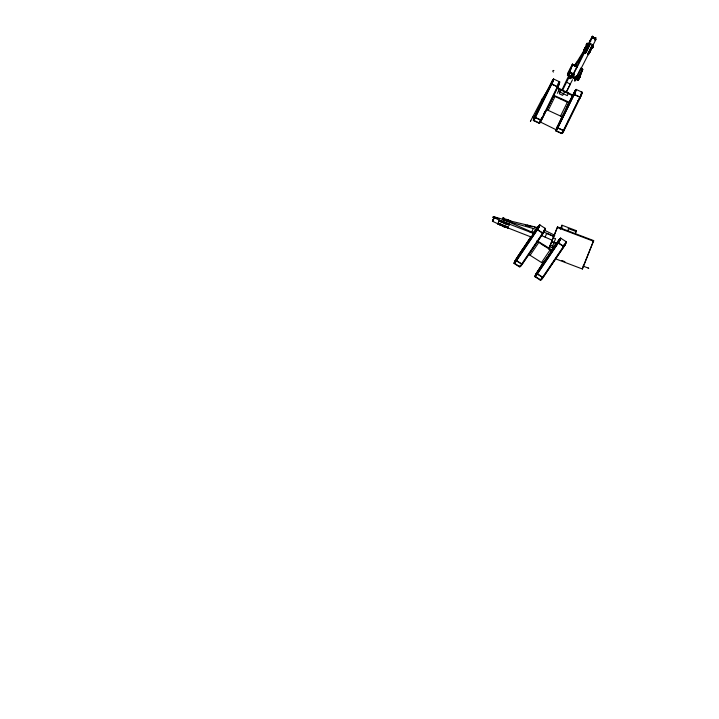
<?xml version="1.0" encoding="UTF-8"?>
<svg xmlns="http://www.w3.org/2000/svg" width="719" height="719" viewBox="0 0 719 719"><rect width="100%" height="100%" fill="white"/><g stroke="black" fill="none" stroke-linecap="round" stroke-linejoin="round"><path stroke-width="1.08" d="M571.111 77.257C570.787 75.252 569.412 80.303 570.392 78.092M586.776 51.049C585.832 49.359 583.576 53.206 585.5 53.215L587.468 49.836A14.047 1.6 -63.8 0 1 589.427 45.639L590.497 43.607L585.5 53.215M576.458 62.886L574.643 65.959M539.951 122.014L539.951 122.482L541.479 120.055L557.899 86.729L559.427 82.487L559.023 82.901M540.58 120.271L540.346 121.268L542.153 117.467M557.351 87.17L557.072 88.14L558.942 84.617L558.402 83.764M558.942 84.617L558.232 83.683M582.013 93.012L562.429 132.763M575.281 80.456L575.676 79.575L575.218 80.627M589.841 52.163L590.551 50.869L589.931 51.894M595.683 38.242L595.296 38.997L595.476 38.475M542.171 233.9C541.901 235.967 545.901 229.109 543.897 231.096M592.744 46.115L589.904 51.435M562.968 131.083L562.878 131.676L563.759 130.265M579.73 98L579.631 98.62L581.303 94.593M594.164 38.431L594.685 37.46L594.262 38.179M570.535 78.695L572.989 75.306L592.285 37.415L592.842 38.215M572.657 75.252L587.765 44.488L592.186 37.622A7.091 0.809 -63.8 0 1 592.474 36.22L592.016 36.786A7.433 0.845 -63.8 0 1 589.769 41.037L589.769 41.091M593.4 38.449L592.968 38.008A7.091 0.809 -63.8 0 1 593.238 36.597L592.869 36.966M594.739 39.132L594.829 38.925A7.091 0.809 -63.8 0 1 595.134 37.514L594.676 38.08A7.433 0.845 -63.8 0 1 594.496 38.458M594.766 40.066L595.593 39.302A7.091 0.809 -63.8 0 1 595.889 37.882L595.718 37.909M567.974 73.715L568.414 72.628M567.507 75.297L569.646 72.331L572.441 64.135L577.033 66.4M577.537 79.306L577.537 80.294L578.831 79.62L582.794 69.41L580.548 68.314M574.787 79.476L576.548 76.924M552.596 81.795L552.911 80.447L546.566 92.454M541.82 117.961L542.009 117.422M558.321 84.438L558.429 83.844M556.892 128.18L556.578 129.501L556.901 129.186M562.887 131.191L562.635 131.883L562.788 131.379M558.196 84.518L558.438 83.889M574.499 80.186C573.924 83.404 580.539 71.469 576.225 78.748C575.245 78.452 574.229 82.514 575.299 80.501M576.27 77.409L576.099 78.083L576.71 78.254M563.049 247.147L562.932 247.749L565.395 244.109M565.664 125.555L565.476 126.005M567.821 121.178L567.633 121.637M493.854 218.738L493.665 218.639A7.091 1.654 22 0 0 493.045 217.56L493.225 216.59L494.286 216.85A7.433 1.735 22 0 0 497.773 218.225M493.98 217.614L494.286 216.85M492.578 221.308L494.106 217.524L495.607 217.264L503.192 219.412M534.621 117.152L534.055 119.102L534.621 118.383M532.375 237.495L497.791 223.969L499.319 220.185L494.106 217.524M508.405 227.096L508.072 227.968L504.028 226.809A14.047 3.271 22 0 0 500.002 224.813L500.334 223.995L498.141 223.16L508.405 227.15L504.361 225.991A14.047 3.271 22 0 0 500.334 223.995M499.319 220.185L509.591 224.166L509.259 225.038L505.214 223.879A14.047 3.271 22 0 0 501.188 221.883L501.52 221.066L499.319 220.239L534.514 233.846M502.896 219.358C501.008 218.846 504.199 221.209 503.866 219.358L509.474 221.066L512.296 222.71C512.431 220.266 498.528 217.003 503.866 219.358M504.028 226.809L504.361 225.991M505.214 223.879L505.547 223.061A14.047 3.271 22 0 0 501.52 221.066M505.484 227.141L505.808 226.368M506.67 224.211L507.111 223.357L509.591 224.166M506.167 227.24L506.5 226.422M507.353 224.31L507.677 223.492M503.552 220.131L509.16 221.838L509.474 221.066L508.117 219.61M563.013 115.193L556.335 130.049L557.441 128.252M574.867 92.832L575.443 90.846L574.562 92.122M527.548 225.604L532.312 226.755M579.882 97.568L580.314 96.553M529.588 231.707L531.683 232.282L533.21 228.498A25.219 5.878 22 0 1 536.491 229.478M535.071 227.689L534.253 227.033M532.024 237.378L533.561 233.594M552.111 240.2L545.146 237.135L546.683 233.342A25.219 5.878 22 0 0 543.294 231.931M548.813 248.459L557.54 226.907L593.66 240.595L582.453 269.014L555.616 258.849M549.001 248.675L549.765 246.114M548.813 249.16L557.54 226.907M551.931 247.633L555.562 238.654L553.396 237.836L553.396 237.135M560.326 229.235L561.952 225.209L576.296 230.646L575.488 233.612M550.466 245.08L554.367 246.554L555.733 243.148L551.832 241.674L555.733 243.148M575.488 232.659L576.296 230.646M582.866 267.288L593.66 240.595M532.626 117.628L532.941 116.963M570.122 78.218L570.625 78.47M588.834 51.993L587.585 54.24L592.582 44.578L591.512 46.663A14.047 1.6 -63.8 0 0 589.553 50.869C588.151 52.181 590.11 53.206 590.362 51.265A14.047 1.6 -63.8 0 1 592.321 47.068L593.391 45.027L589.652 43.14L588.618 45.243A14.047 1.6 -63.8 0 0 586.659 49.44L586.012 50.636M534.909 116.289L533.813 119.651L552.56 82.146M557.549 86.675L557.782 86.154M557.063 127.551L562.662 115.642M574.571 93.515L575.811 90.055L566.752 107.598M564.002 129.771L564.226 129.267M592.177 37.631L595.925 39.464L576.449 77.616M561.719 90.558L566.491 80.366A15.989 1.815 -63.8 0 1 569.062 75.153M570.553 77.787L570.778 77.185L570.32 78.218M540.589 104.102L535.313 115.274A4.296 0.467 -65.2 0 0 533.471 120.1A4.296 0.467 -65.2 0 0 535.322 117.422L541.461 120.262L557.917 86.855A4.296 0.467 -65.2 0 0 559.706 82.442A4.296 0.467 -65.2 0 0 558.843 82.982M540.607 104.228L534.909 116.478M535.313 115.642L551.77 81.876A4.476 0.485 -65.2 0 1 553.639 79.153A4.476 0.485 -65.2 0 1 551.716 84.186L557.351 86.783L540.868 120.235A4.431 0.476 -65.2 0 1 539.025 122.581M540.994 119.3L541.227 118.797M540.958 119.74L541.2 119.237M540.958 119.911L541.272 119.246M562.501 115.876L557.755 125.816A4.431 0.476 -65.2 0 0 555.85 130.795A4.431 0.476 -65.2 0 0 557.764 128.036L574.283 94.297M574.715 93.407L557.063 129.123M568.531 72.376L568.918 71.603M543.834 230.925L544.085 230.404M546.737 91.637L535.224 115.417A4.431 0.476 -65.2 0 0 533.327 120.397A4.431 0.476 -65.2 0 0 535.233 117.637L551.779 84.024A4.296 0.467 -65.2 0 0 553.621 79.198A4.296 0.467 -65.2 0 0 551.77 81.876L546.602 91.978M535.313 116.352L551.779 82.946M543.735 114.024L544.993 111.472M555.041 96.481L553.648 95.951L546.808 109.827L548.202 110.367L555.041 96.481L569.403 103.221L569.403 102.511L567.381 101.397L553.648 95.241M562.707 90.1L566.581 82.236A25.219 2.867 -63.8 0 1 569.888 75.792M566.446 91.942L570.32 84.078A25.219 2.867 -63.8 0 1 572.522 79.737M577.716 74.408L580.179 69.392M561.934 116.101L562.564 117.107L560.541 116.065L567.381 102.179M561.934 116.82L568.774 102.934M567.435 105.927L568.81 102.97M565.494 110.447L569.403 102.511M557.845 126.751L574.301 93.353M577.672 101.28L577.914 100.795M561.548 132.979A4.431 0.476 -65.2 0 0 563.399 130.642L579.882 97.191A4.476 0.485 -65.2 0 0 581.662 92.886A4.476 0.485 -65.2 0 0 581.24 92.508M562.204 132.934A4.296 0.467 -65.2 0 0 563.993 130.66L580.449 97.263A4.296 0.467 -65.2 0 0 582.048 92.4M493.62 218.567L493.594 219.538M566.356 91.996L570.32 84.078L566.581 82.236M558.492 84.707L559.067 84.078M580.566 96.013L581.024 95.106M571.812 76.951L571.281 76.717L570.365 78.254M569.133 102.377L574.247 92.347A4.476 0.485 -65.2 0 1 576.171 89.56A4.476 0.485 -65.2 0 1 574.247 94.584L579.882 97.191M551.734 82.119L553.279 79.647L534.918 118.051M578.624 76.708L582.552 69.114L580.718 68.206M530.739 120.684L530.415 121.349L542.072 99.096L548.867 88.203M569.259 102.044L574.301 92.275A4.296 0.467 -65.2 0 1 576.153 89.596A4.296 0.467 -65.2 0 1 574.31 94.423L580.449 97.263M569.241 102.251L574.265 92.517M584.691 52.766L589.688 43.158M587.585 54.186L588.394 54.644L593.391 45.027M574.921 79.926L575.551 78.928L576.081 79.153M545.388 95.267L533.498 118.617L541.766 102.862M550.044 86.406L551.078 84.438L551.078 85.139M572.441 64.135L568.055 72.574L567.426 75.315L577.6 80.267M557.36 93.29L559.49 89.237M569.421 70.633L572.675 64.44L568.72 74.641L578.561 79.485L577.725 79.917M561.197 90.1L559.301 93.722L562.635 95.357L564.541 91.744M570.652 76.762L572.854 73.76L571.326 76.699M571.12 76.969L573.358 74.012L572.692 75.657M588.394 54.644L589.643 52.388M578.759 76.448L582.516 69.276M579.541 75.612L582.794 69.41M579.865 77.005L578.436 79.836L568.325 74.857M506.967 223.492L505.547 223.061M585.617 51.049L586.434 51.444M542.369 233.495L542.917 232.543M543.681 275.665L543.16 276.581M563.247 246.743L563.498 246.275M587.126 43.886L588.232 43.895L584.844 50.168L584.08 49.791C592.465 35.312 583.576 48.263 583.316 52.766L584.736 47.598L585.5 47.975L584.844 50.168L575.398 66.175M591.449 47.005L592.088 47.607M544.66 96.957L542.081 101.568L542.072 99.096M556.74 87.763L557.036 87.224M540.257 120.981L540.553 120.45M540.355 121.053L540.643 120.522M593.939 38.251L593.436 38.332M594.101 38.332L593.552 38.502M593.04 37.046L592.842 37.712M576.314 77.841L576.98 76.106M522.569 262.866L521.679 264.233M564.298 244.712L563.921 245.35L564.388 244.766M574.4 65.932L587.297 45.189M574.796 66.13L576.755 62.131M563.957 245.296L564.828 245.287M581.231 93.812L581.797 92.985M590.605 49.26L591.8 47.409M523.27 248.208L516.584 258.552A4.296 0.593 -57.6 0 0 514.175 263.019A4.296 0.593 -57.6 0 0 516.53 260.611L522.228 264.224L543.178 233.28A4.296 0.593 -57.6 0 0 545.353 229.397A4.296 0.593 -57.6 0 0 544.84 228.984M542.998 263.055L537.408 271.71A4.296 0.593 -57.6 0 0 535.053 276.267A4.296 0.593 -57.6 0 0 537.408 273.858L543.106 277.471L564.056 246.527A4.296 0.593 -57.6 0 0 566.096 241.899M543.537 262.39L535.799 275.35L537.354 273.579M564.091 245.332L564.703 244.451M537.461 229.532L538.001 228.705A3.631 0.503 -57.6 0 0 539.475 225.649A3.631 0.503 -57.6 0 0 538.001 226.952L532.959 234.043M558.339 242.779L558.879 241.952A3.631 0.503 -57.6 0 0 560.353 238.897A3.631 0.503 -57.6 0 0 558.879 240.2L542.836 263.478L543.411 263.846L542.827 262.759M516.53 258.831L530.847 237.315M543.33 262.606L537.291 271.845A4.431 0.611 -57.6 0 0 534.864 276.536A4.431 0.611 -57.6 0 0 537.3 274.056L558.366 242.914A4.296 0.593 -57.6 0 0 560.712 238.357A4.296 0.593 -57.6 0 0 558.357 240.757L551.94 249.772M537.399 272.079L543.384 262.911M575.595 78.91L576.404 77.724M531.071 236.524L516.53 258.463L514.921 262.102L516.017 260.979M531.035 236.731L516.422 258.597A4.431 0.611 -57.6 0 0 513.995 263.289A4.431 0.611 -57.6 0 0 516.422 260.808L537.488 229.667A4.296 0.593 -57.6 0 0 539.843 225.11A4.296 0.593 -57.6 0 0 537.488 227.51L532.995 233.819M516.53 259.541L537.488 228.588M516.557 260.413L537.354 229.505L538.935 226.26L531.494 236.398M542.252 233.307L542.854 232.417L543.465 232.857M519.298 266.192A4.431 0.611 -57.6 0 0 521.643 264.125L542.638 233.127A4.476 0.611 -57.6 0 0 544.759 228.309M528.816 254.58L530.101 255.29L538.81 242.429L552.12 250.985L552.12 250.266L550.251 248.9L537.524 241M530.101 255.29L541.542 262.543L550.251 249.682M543.986 262.004L545.766 259.361M544.031 262.21L547.15 257.618M549.01 254.859L551.5 251.183M537.408 272.789L558.366 241.836M540.167 279.439A4.431 0.611 -57.6 0 0 542.521 277.372L563.507 246.374A4.476 0.611 -57.6 0 0 565.628 241.557M533.264 233.477L537.408 227.572A4.476 0.611 -57.6 0 1 539.861 225.074A4.476 0.611 -57.6 0 1 537.417 229.819L542.638 233.127M551.779 250.095L558.286 240.82A4.476 0.611 -57.6 0 1 560.739 238.322A4.476 0.611 -57.6 0 1 558.295 243.067L563.507 246.374M551.725 250.563L559.813 239.508L558.232 242.752L536.895 274.424A3.631 0.503 -57.6 0 1 535.421 275.728A3.631 0.503 -57.6 0 1 536.886 272.672M516.476 260.332L516.017 261.177A3.631 0.503 -57.6 0 1 514.543 262.48A3.631 0.503 -57.6 0 1 516.017 259.424M542.297 233.226L542.836 232.462M562.698 247.264L563.085 246.77M542.27 277.84L541.731 278.325M591.351 38.404L592.079 37.837M595.197 40.03L595.925 39.464M553.927 70.561L553.945 70.552A1.276 0.8 31.5 0 0 552.83 70.875A1.276 0.8 31.5 0 0 553.45 72.053M578.031 80.025L577.995 79.09M501.556 225.02L500.658 224.714M534.603 232.722L533.336 232.102L534.603 232.444M528.016 225.398L527.53 225.415M508.863 220.634L534.217 226.728A15.989 3.721 22 0 1 537.255 227.564M530.029 226.018L525.49 225.29M504.343 226.539L503.794 226.521L505.062 226.862M509.16 221.838L533.21 228.498M495.661 217.713L497.278 218.172M527.71 225.191L527.225 225.362M576.296 231.608L568.226 228.543L568.226 231.176M557.54 227.608L593.66 241.296M501.188 221.883L498.995 221.003L504.127 222.989M492.892 220.544L492.389 221.209L500.002 224.813M549.765 246.788L554.133 248.441M583.037 266.066L588.771 268.286L588.106 267.989M561.809 260.494L564.9 261.662M506.176 223.789L509.259 225.038M502.941 225.919L497.809 223.977M504.999 226.719L508.072 227.968M493.791 217.524L493.045 217.56M533.911 233.01L504.208 219.861M553.81 236.371L546.683 233.342L553.648 236.416M553.576 79L559.706 81.885M576.108 89.399L582.237 92.284M558.241 83.764L558.906 84.078M558.366 83.979L559.04 84.285M558.115 84.725L558.789 85.04M580.646 95.133L581.32 95.438M580.449 95.618L581.123 95.933M557.54 86.091L558.205 86.397M551.779 84.024L557.917 86.855M548.202 110.367L560.541 116.065M563.993 130.66L557.845 127.829A4.296 0.467 -65.2 0 1 555.994 130.507A4.296 0.467 -65.2 0 1 557.845 125.672M535.233 117.637L540.868 120.235M557.764 128.036L563.399 130.642M533.534 120.253L539.672 123.093M556.066 130.651L562.204 133.491M533.39 120.549L539.025 123.156M555.922 130.957L561.548 133.554M554.807 235.302L546.844 231.383A15.989 3.721 22 0 0 544.786 230.413M592.474 36.22L593.238 36.597M595.134 37.514L595.889 37.882M592.016 36.786L592.78 37.163M591.458 38.188L592.213 38.556M589.877 40.884L590.641 41.253M589.769 41.037L590.533 41.405A7.433 0.845 -63.8 0 0 590.712 41.1M588.618 45.243L589.427 45.639M591.512 46.663L592.321 47.068M586.812 45.018L587.576 45.387M586.659 49.44L587.468 49.836M589.553 50.869L590.362 51.265M588.519 52.469L589.328 52.873M572.441 64.207L577.033 66.463M572.468 64.845L577.384 67.262M580.341 68.718L582.309 69.689M569.556 71.828L574.157 74.093M576.791 75.477L580.134 77.14M569.646 72.331L574.247 74.587M577.006 75.953L579.766 77.31L582.552 69.114M569.565 72.493L573.744 74.506M576.701 75.962L579.676 77.472M572.989 75.306L576.737 77.149M571.938 75.801L572.441 76.052M571.452 76.286L571.956 76.538M567.884 75.073L570.886 76.502M572.8 77.49L574.823 78.443M570.652 77.715L571.156 77.967M574.409 80.375L574.894 80.672M556.946 87.323L573.591 95.51M556.686 87.862L573.591 96.211M540.346 121.996L556.012 129.699M494.169 217.965L493.971 217.866A7.091 1.654 22 0 0 493.351 216.796M538.81 242.429L536.509 241.072M539.78 224.903L545.451 228.561M560.658 238.151L566.329 241.809M543.932 230.26L544.562 230.655M543.897 230.466L544.517 230.862M543.771 230.781L544.391 231.176M564.649 244.029L565.269 244.424M537.488 229.667L543.178 233.28M558.366 242.914L564.056 246.527M516.422 260.808L521.643 264.125M537.3 274.056L542.521 277.372M515.074 263.693L519.954 266.785M535.134 276.42L540.823 280.033M514.076 263.451L519.298 266.767M534.954 276.698L540.176 280.015M541.542 262.543L542.836 263.478M582.444 268.313L582.453 269.014M568.37 92.949L567.318 95.654L558.438 91.286L559.49 88.572M561.952 225.209L561.952 228.57M498.905 218.567L498.905 218.621A7.433 1.735 22 0 1 498.537 218.459M531.683 232.282A25.219 5.878 22 0 1 533.849 232.92M541.766 235.715A25.219 5.878 22 0 1 545.146 237.135M542.198 244.523A6.462 6.255 -0.1 0 1 544.993 246.302M543.106 277.471A4.296 0.593 -57.6 0 1 540.823 279.475M541.38 278.487A3.631 0.503 -57.6 0 0 542.584 278.037L564.577 245.565A3.631 0.503 -57.6 0 0 566.042 242.51M522.228 264.224A4.296 0.593 -57.6 0 1 519.954 266.228M520.304 265.751A3.631 0.503 -57.6 0 0 521.706 264.79L543.699 232.318A3.631 0.503 -57.6 0 0 544.589 229.478M595.431 38.449A7.433 0.845 -63.8 0 1 595.062 39.212M584.7 50.645A0.953 0.611 31.8 0 1 584.942 50.24M560.568 98.611A6.462 6.255 -0.1 0 1 561.988 99.501M559.014 81.723A4.476 0.485 -65.2 0 1 557.351 86.783M541.461 120.262A4.296 0.467 -65.2 0 1 539.861 121.897M540.149 121.08A4.296 0.467 -65.2 0 1 540.535 120.127M571.65 75.234L572.351 73.931L571.65 75.234M577.186 77.958L577.878 76.636L577.186 77.958M586.246 44.659L586.938 43.338L586.246 44.659M586.021 50.285L586.731 48.982L586.021 50.285M592.681 47.831L593.382 46.501L592.78 47.84M493.782 216.85L494.627 217.201L493.782 216.85M492.506 220.005L493.351 220.356L492.551 219.996M502.949 217.848L504.405 218.45L502.949 217.848M505.385 222.62L506.841 223.223L505.385 222.62"/></g></svg>
